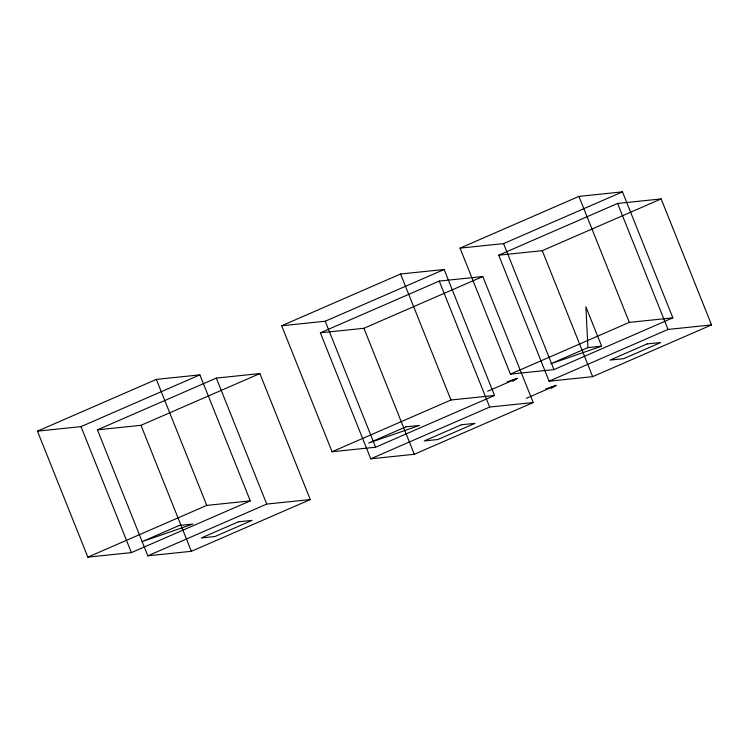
<?xml version="1.0" encoding="UTF-8"?>
<svg xmlns="http://www.w3.org/2000/svg" width="749" height="749" viewBox="0 0 749 749"><rect width="100%" height="100%" fill="white"/><g stroke="black" fill="none" stroke-linecap="round" stroke-linejoin="round"><path stroke-width="1.12" d="M512.625 381.288L517.334 378.329L507.176 381.85M551.311 388.347L556.02 385.398L545.862 388.909M37.45 431.143L156.344 379.397L199.899 374.875L250.288 500.866L131.393 552.612L87.848 557.134L37.45 431.143L80.995 426.621L199.899 374.875M281.68 325.749L400.575 274.003L444.129 269.481L494.518 395.472L375.623 447.219L332.079 451.741L281.68 325.749L325.225 321.227L444.129 269.481M460.026 248.134L578.921 196.388L622.475 191.866L672.864 317.857L553.97 369.603L510.415 374.126L460.026 248.134L503.571 243.612L622.475 191.866M97.436 429.832L216.33 378.086L259.875 373.564L310.273 499.564L191.379 551.301L147.825 555.824L97.436 429.832L140.981 425.31L259.875 373.564M320.366 332.809L439.26 281.072L482.815 276.54L533.204 402.541L414.309 454.287L370.764 458.809L320.366 332.809L363.911 328.287L482.815 276.54M498.712 255.194L617.607 203.447L661.152 198.925L711.55 324.916L592.656 376.663L549.101 381.185L498.712 255.194L542.257 250.672L661.152 198.925M87.848 557.134L206.743 505.388L250.288 500.866M332.079 451.741L450.973 400.003L494.518 395.472M510.415 374.126L629.319 322.379L672.864 317.857M487.608 391.268L517.334 378.329M587.928 347.611L550.768 363.78L601.625 346.169L585.877 306.8L587.928 347.611L601.531 346.197M147.825 555.824L266.728 504.086L310.273 499.564M370.764 458.809L489.659 407.063L533.204 402.541M549.101 381.185L668.005 329.448L711.55 324.916M526.294 398.328L556.02 385.398M617.607 203.447L668.005 329.448M578.921 196.388L629.319 322.379M542.257 250.672L592.656 376.663M503.571 243.612L553.97 369.603M439.26 281.072L489.659 407.063M400.575 274.003L450.973 400.003M363.911 328.287L414.309 454.287M325.225 321.227L375.623 447.219M216.33 378.086L266.728 504.086M156.344 379.397L206.743 505.388M140.981 425.31L191.379 551.301M80.995 426.621L131.393 552.612M179.217 525.48L142.067 541.658L192.83 524.066L179.217 525.48M405.864 426.846L368.714 443.015L419.477 425.432L405.864 426.846M238.472 521.791L201.312 537.96L214.926 536.546L252.076 520.377L238.472 521.791M461.403 424.767L424.243 440.936L437.856 439.523L475.006 423.354L461.403 424.767M647.173 343.922L610.023 360.091L623.627 358.677L660.787 342.508L647.173 343.922"/></g></svg>
